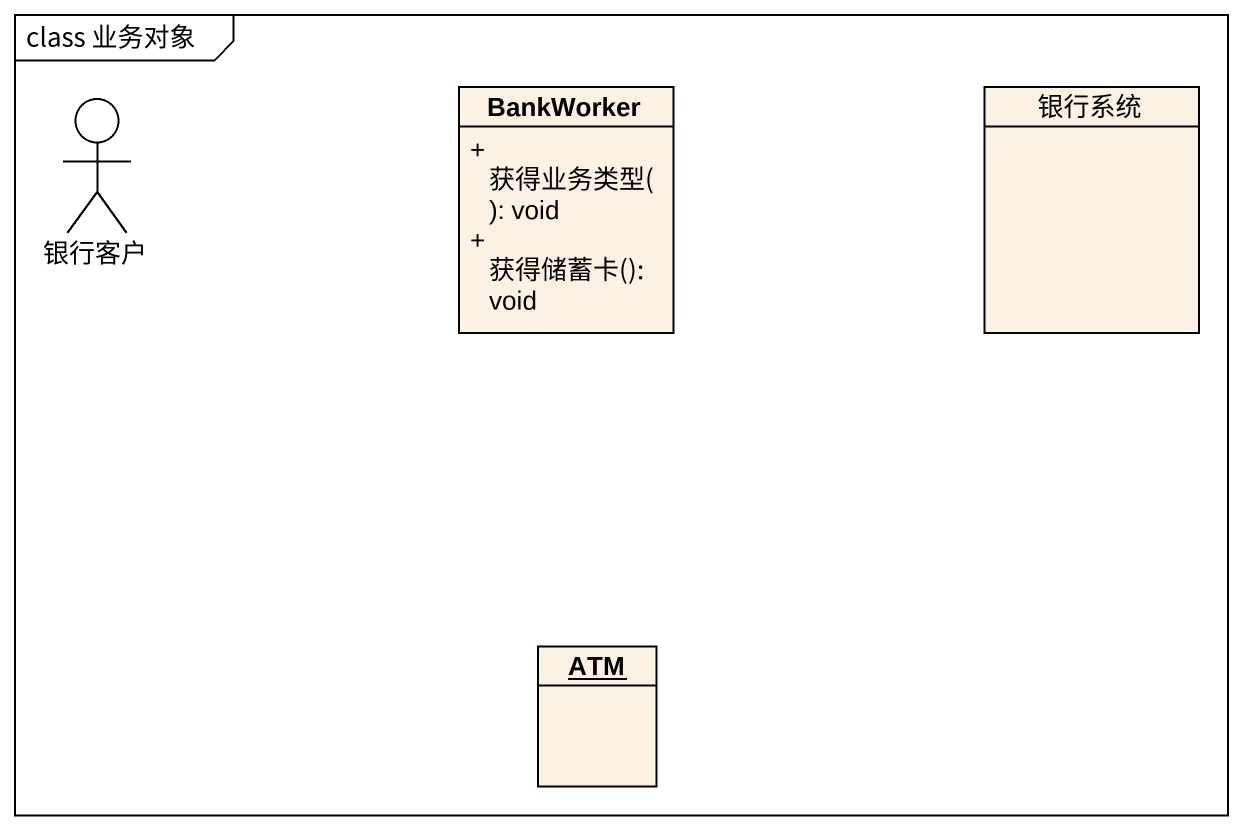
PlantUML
@startuml
mainframe class 业务对象
allowmixing
hide circle
hide empty members
skinparam classAttributeIconSize 0
actor 银行客户
class BankWorker {
  + 获得业务类型(): void
  + 获得储蓄卡(): void
}
class 银行系统
object ATM
@enduml
